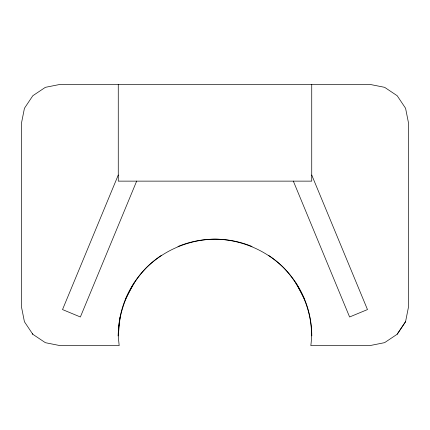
<?xml version="1.0" encoding="UTF-8"?>
<svg xmlns="http://www.w3.org/2000/svg" width="430" height="430" viewBox="0 0 430 430"><rect width="100%" height="100%" fill="white"/><g stroke="black" fill="none" stroke-linecap="round" stroke-linejoin="round"><path stroke-width="0.64" d="M120.083 317.055L118.228 335.921L119.174 345.618L60.06 345.618L45.397 342.694L32.82 334.298L24.424 321.737L21.5 307.015L21.5 123.007L24.44 108.279L32.82 95.723L45.397 87.328L60.216 84.382L369.8 84.382L384.624 87.328L397.18 95.723L405.576 108.279L408.5 122.964L408.5 306.939L405.56 321.699L397.164 334.255L384.587 342.656L369.762 345.618L310.825 345.618C314.556 317.13 303.161 287.987 283.429 267.503C265.181 249.755 240.44 239.499 214.989 239.155C189.544 239.499 164.808 249.755 146.571 267.503C128.839 285.746 118.578 310.481 118.228 335.921A96.761 96.761 0 0 1 161.239 255.474M118.266 175.037L62.522 309.568L80.378 316.98L136.665 181.132M134.536 282.171L125.598 298.888M397.164 334.255L405.56 321.699M32.395 333.659L32.82 334.298M304.402 298.888L295.464 282.171M311.734 175.037L367.478 309.568L349.601 316.98L293.335 181.132M311.54 333.659L311.777 335.921A96.761 96.761 0 0 0 268.728 255.474M311.734 84.382L311.734 181.132L118.266 181.132L118.266 84.382M177.955 246.514A96.981 96.981 0 0 1 252.028 246.503"/></g></svg>
